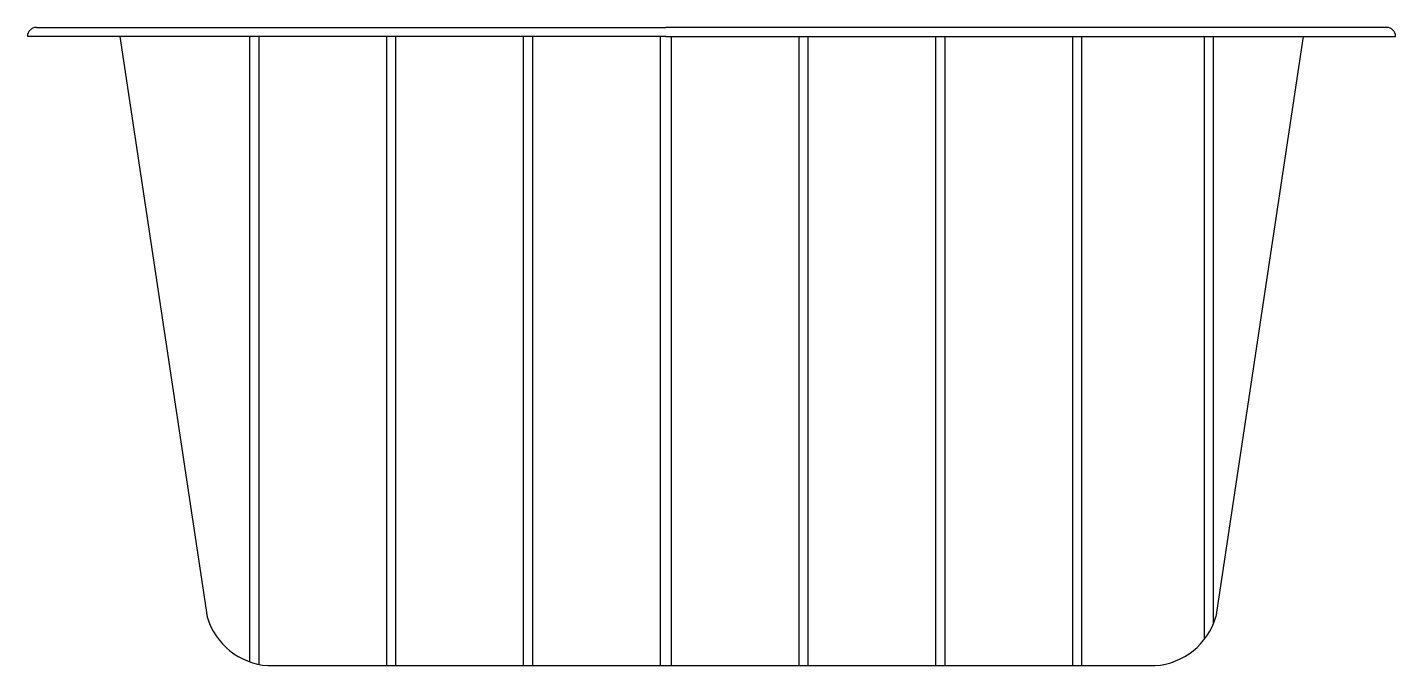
# Model space of a CAD drawing. Extents: x -1090.34 to -1087.34, y 327.6 to 329.
import ezdxf

# ---------------------------------------------------------------- set-up
doc = ezdxf.new("R2010")
doc.units = 0
doc.header["$LTSCALE"] = 10
doc.header["$MEASUREMENT"] = 0
doc.layers.add('Piscinas_Fibratec', color=4, linetype='CONTINUOUS')

msp = doc.modelspace()

# ---------------------------------------------------------------- linework, layer by layer
at = {"layer": 'Piscinas_Fibratec', "color": 2}
for p, q in [((-1090.1334, 328.9842), (-1090.3363, 328.9842)), ((-1090.1334, 328.9842), (-1090.3363, 328.9842)), ((-1090.3163, 329.0042), (-1090.1363, 329.0042)), ((-1090.3163, 329.0042), (-1090.1363, 329.0042)), ((-1090.1363, 329.0042), (-1088.9363, 329.0042)), ((-1090.1363, 329.0042), (-1088.9363, 329.0042)), ((-1088.9363, 328.9842), (-1090.1334, 328.9842)), ((-1088.9363, 328.9842), (-1090.1334, 328.9842)), ((-1088.7363, 329.0042), (-1088.9363, 329.0042)), ((-1088.7363, 329.0042), (-1088.9363, 329.0042)), ((-1088.9363, 328.9842), (-1088.7363, 328.9842)), ((-1088.9363, 328.9842), (-1088.7363, 328.9842)), ((-1087.5363, 329.0042), (-1088.7363, 329.0042)), ((-1087.5363, 329.0042), (-1088.7363, 329.0042)), ((-1088.7363, 328.9842), (-1087.5393, 328.9842)), ((-1088.7363, 328.9842), (-1087.5393, 328.9842)), ((-1087.5393, 328.9842), (-1087.3363, 328.9842)), ((-1087.5393, 328.9842), (-1087.3363, 328.9842)), ((-1087.3563, 329.0042), (-1087.5363, 329.0042)), ((-1087.3563, 329.0042), (-1087.5363, 329.0042))]:
    msp.add_line(p, q, dxfattribs=at)
at = {"layer": 'Piscinas_Fibratec'}
for p, q in [((-1090.1334, 328.9842), (-1089.9422, 327.7112)), ((-1090.1334, 328.9842), (-1089.9422, 327.7112)), ((-1087.5393, 328.9842), (-1087.7305, 327.7112)), ((-1087.5393, 328.9842), (-1087.7305, 327.7112)), ((-1089.8092, 327.6042), (-1087.8634, 327.6042)), ((-1089.8092, 327.6042), (-1087.8634, 327.6042))]:
    msp.add_line(p, q, dxfattribs=at)
at = {"layer": 'Piscinas_Fibratec', "color": 1}
for p, q in [((-1089.8484, 327.6124), (-1089.8484, 328.9842)), ((-1089.8484, 327.6124), (-1089.8484, 328.9842)), ((-1089.8284, 327.6068), (-1089.8284, 328.9842)), ((-1089.8284, 327.6068), (-1089.8284, 328.9842)), ((-1089.5484, 327.6042), (-1089.5484, 328.9842)), ((-1089.5484, 327.6042), (-1089.5484, 328.9842)), ((-1089.5284, 327.6042), (-1089.5284, 328.9842)), ((-1089.5284, 327.6042), (-1089.5284, 328.9842)), ((-1089.2484, 327.6042), (-1089.2484, 328.9842)), ((-1089.2484, 327.6042), (-1089.2484, 328.9842)), ((-1089.2284, 327.6042), (-1089.2284, 328.9842)), ((-1089.2284, 327.6042), (-1089.2284, 328.9842)), ((-1088.9484, 327.6042), (-1088.9484, 328.9842)), ((-1088.9484, 327.6042), (-1088.9484, 328.9842)), ((-1088.9243, 327.6042), (-1088.9243, 328.9842)), ((-1088.9243, 327.6042), (-1088.9243, 328.9842)), ((-1088.6443, 327.6042), (-1088.6443, 328.9842)), ((-1088.6443, 327.6042), (-1088.6443, 328.9842)), ((-1088.6243, 327.6042), (-1088.6243, 328.9842)), ((-1088.6243, 327.6042), (-1088.6243, 328.9842)), ((-1088.3443, 327.6042), (-1088.3443, 328.9842)), ((-1088.3443, 327.6042), (-1088.3443, 328.9842)), ((-1088.3243, 327.6042), (-1088.3243, 328.9842)), ((-1088.3243, 327.6042), (-1088.3243, 328.9842)), ((-1088.0443, 327.6042), (-1088.0443, 328.9842)), ((-1088.0443, 327.6042), (-1088.0443, 328.9842)), ((-1088.0243, 327.6042), (-1088.0243, 328.9842)), ((-1088.0243, 327.6042), (-1088.0243, 328.9842)), ((-1087.7556, 327.6621), (-1087.7556, 328.9842)), ((-1087.7556, 327.6621), (-1087.7556, 328.9842)), ((-1087.7356, 327.6966), (-1087.7356, 328.9842)), ((-1087.7356, 327.6966), (-1087.7356, 328.9842))]:
    msp.add_line(p, q, dxfattribs=at)
at = {"layer": 'Piscinas_Fibratec', "color": 2}
for centre, start, end in [((-1090.3163, 328.9842), 90, 180), ((-1090.3163, 328.9842), 90, 180), ((-1087.3563, 328.9842), 0, 90), ((-1087.3563, 328.9842), 0, 90)]:
    msp.add_arc(centre, 0.02, start, end, dxfattribs=at)
at = {"layer": 'Piscinas_Fibratec'}
for centre, start, end in [((-1089.7983, 327.7538), 196.5003, 265.8379), ((-1089.7983, 327.7538), 196.5003, 265.8379), ((-1087.8743, 327.7538), 274.1621, 343.4997), ((-1087.8743, 327.7538), 274.1621, 343.4997)]:
    msp.add_arc(centre, 0.15, start, end, dxfattribs=at)

doc.saveas('drawing.dxf')
